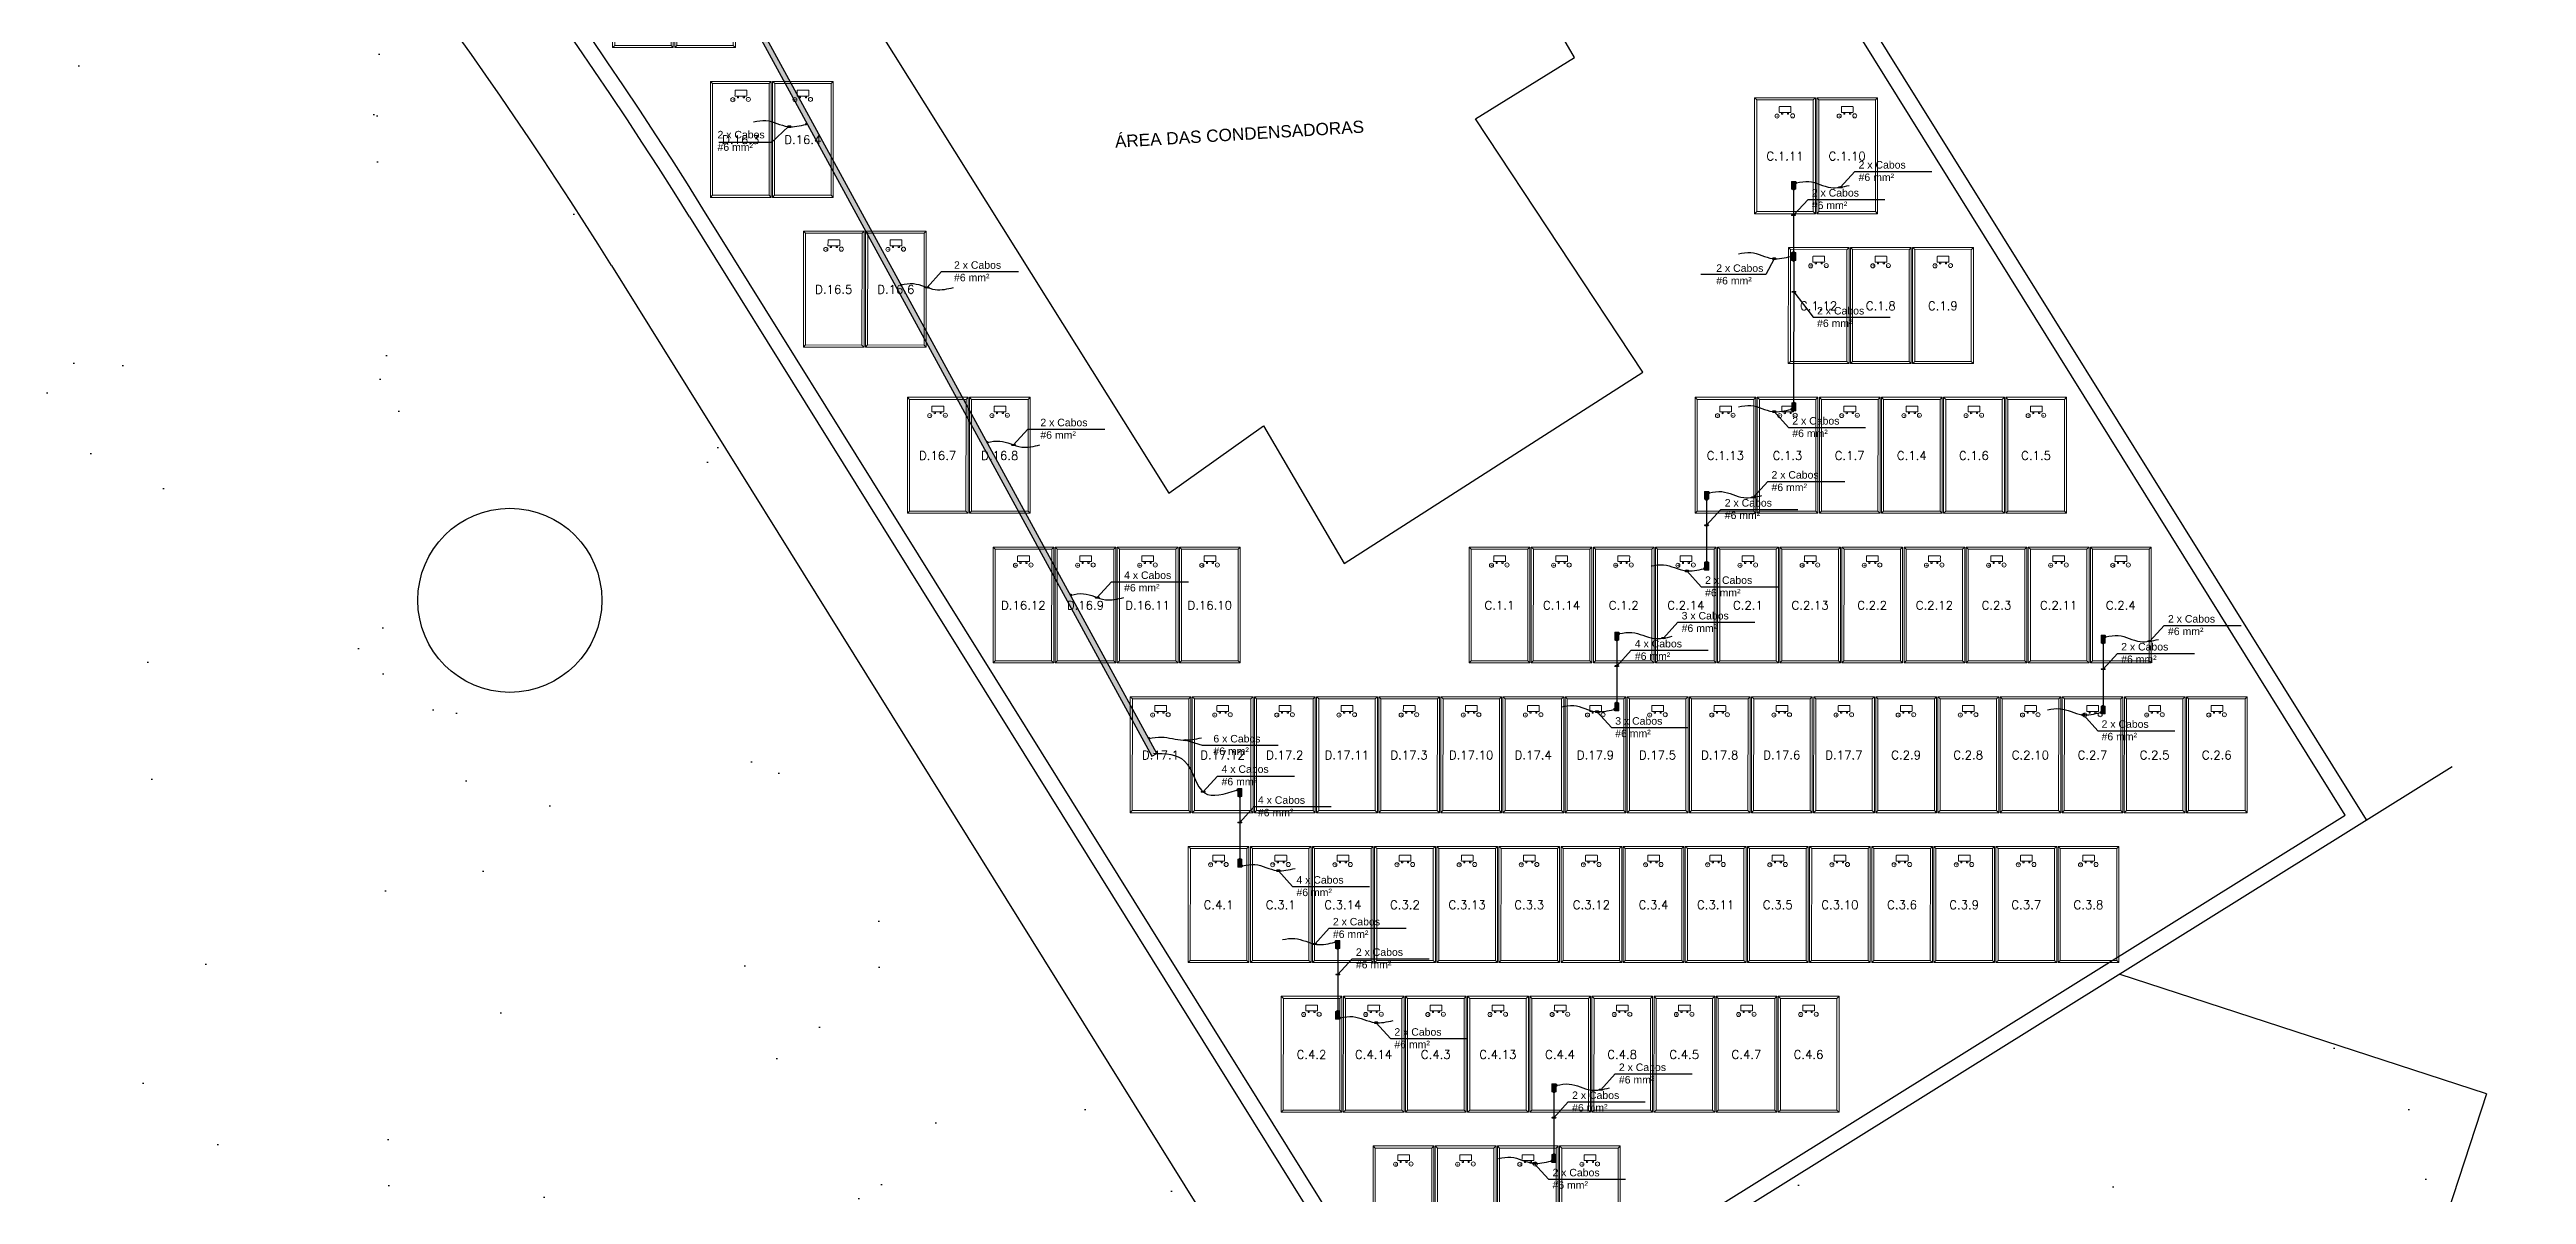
# Model space of a CAD drawing. Header units: metres. Extents: x 1796 to 5645, y -4719 to 2384.
# Drawn here: x 2066.16 to 2106.54, y -1227.53 to -1208.88 of the extents above; entities that cross this region are included whole.
import ezdxf

# ---------------------------------------------------------------- set-up
doc = ezdxf.new("R2010")
doc.units = ezdxf.units.M
doc.header["$MEASUREMENT"] = 0
doc.linetypes.add('BSB2F2-ARQ-PLAN-CORE-13-15P-ZA$1${ Batten }', pattern=[0])
doc.layers.get('0').update_dxf_attribs({"linetype": 'CONTINUOUS'})
for name, color, linetype in [('ARQUITETURA', 253, 'CONTINUOUS'), ('COPEX', 4, 'BSB2F2-ARQ-PLAN-CORE-13-15P-ZA$1${ Batten }'), ('ELETROCALHA', 2, 'CONTINUOUS'), ('ELETRODUTOS', 30, 'CONTINUOUS'), ('MÓDULOS FV', 7, 'CONTINUOUS')]:
    doc.layers.add(name, color=color, linetype=linetype)
for name, color, linetype, lineweight in [('Condulete', 3, 'CONTINUOUS', 9), ('MOD_ALOCADOS_A', 5, 'CONTINUOUS', 9), ('MODULOS_PV', 2, 'CONTINUOUS', 9)]:
    doc.layers.add(name, color=color, linetype=linetype, lineweight=lineweight)
doc.styles.add('ARIAL', font='arial.ttf')
doc.styles.add('ENGECAD', font='arial.ttf')
doc.styles.add('R120-500', font='romans.shx', dxfattribs={"height": 1.5})

# ---------------------------------------------------------------- blocks, each defined once
blk = doc.blocks.new('modulo')
at = {"layer": 'MODULOS_PV', "color": 8}
for p, q in [((-0.751, 2.014), (-0.753, 2.063)), ((-1.381, 1.342), (-1.43, 1.34)), ((0.577, 0.769), (0.626, 0.771)), ((-0.053, 0.097), (-0.051, 0.048))]:
    blk.add_line(p, q, dxfattribs=at)
for points in [[(-1.43, 1.34), (-0.753, 2.063), (0.626, 0.771), (-0.051, 0.048)], [(-1.381, 1.342), (-0.751, 2.014), (0.577, 0.769), (-0.053, 0.097)]]:
    blk.add_lwpolyline(points, close=True, dxfattribs=at)
for points in [[(-0.956, 1.498), (-0.935, 1.478), (-0.922, 1.492), (-0.943, 1.512)], [(-0.878, 1.581), (-0.857, 1.562), (-0.87, 1.548), (-0.891, 1.567)]]:
    blk.add_lwpolyline(points, dxfattribs=at)
blk.add_circle((-0.793, 1.591), 0.0332, dxfattribs=at)
at = {"layer": 'MODULOS_PV', "color": 1}
blk.add_circle((-0.963, 1.403), 0.0332, dxfattribs=at)
at = {"layer": 'MODULOS_PV', "color": 8}
blk.add_open_spline([(-0.986, 1.473), (-1.006, 1.493), (-1.027, 1.512), (-1.048, 1.532), (-1.048, 1.532), (-1.049, 1.534), (-1.049, 1.536), (-1.048, 1.538), (-1.048, 1.539), (-1.007, 1.583), (-0.966, 1.627), (-0.925, 1.67), (-0.924, 1.671), (-0.922, 1.672), (-0.919, 1.672), (-0.918, 1.671), (-0.917, 1.671), (-0.897, 1.652), (-0.876, 1.632), (-0.855, 1.613), (-0.855, 1.612), (-0.854, 1.611), (-0.854, 1.608), (-0.855, 1.606), (-0.855, 1.605), (-0.896, 1.561), (-0.937, 1.518), (-0.978, 1.474), (-0.979, 1.473), (-0.981, 1.472), (-0.984, 1.472), (-0.985, 1.473), (-0.986, 1.473)], degree=3, knots=[0, 0, 0, 0, 1, 1, 1, 1.002534, 1.003925, 1.008052, 1.008052, 1.008052, 2.008052, 2.008052, 2.008052, 2.012179, 2.01357, 2.016104, 2.016104, 2.016104, 3.016104, 3.016104, 3.016104, 3.018638, 3.02003, 3.024156, 3.024156, 3.024156, 4.024156, 4.024156, 4.024156, 4.028283, 4.029675, 4.032208, 4.032208, 4.032208, 4.032208], dxfattribs=at)
at = {"layer": 'MODULOS_PV', "color": 1, "insert": (-0.997, 1.409), "char_height": 0.0572, "width": 0.10748, "attachment_point": 1, "rotation": 46.8722}
blk.add_mtext('+', dxfattribs=at)
at = {"layer": 'MODULOS_PV', "color": 8, "insert": (-0.827, 1.597), "char_height": 0.0572, "width": 0.10748, "attachment_point": 1, "rotation": 46.8722}
blk.add_mtext('-', dxfattribs=at)
blk = doc.blocks.new('PETROLETE TIPO  X')
at = {"layer": 'ELETRODUTOS'}
h = blk.add_hatch(color=3, dxfattribs=at)
h.dxf.hatch_style = 1
h.paths.add_polyline_path([(1995.913, -1126.122), (1995.98, -1126.122), (1995.98, -1125.993), (1995.913, -1125.993)])
at = {"layer": 'Condulete'}
blk.add_lwpolyline([(1995.98, -1125.993), (1995.98, -1126.122), (1995.913, -1126.122), (1995.913, -1125.993)], close=True, dxfattribs=at)
blk = doc.blocks.new('BOX')
at = {"layer": 'Condulete'}
blk.add_lwpolyline([(1995.83, -1126.029), (1995.818, -1126.029), (1995.818, -1126.005), (1995.83, -1126.005)], close=True, dxfattribs=at)
at = {"layer": 'ELETRODUTOS', "color": 3, "linetype": 'Continuous'}
for p, q in [((1995.818, -1126.005), (1995.83, -1126.017)), ((1995.818, -1126.007), (1995.83, -1126.019)), ((1995.818, -1126.009), (1995.83, -1126.021)), ((1995.818, -1126.01), (1995.83, -1126.023)), ((1995.818, -1126.012), (1995.83, -1126.024)), ((1995.818, -1126.014), (1995.83, -1126.026)), ((1995.818, -1126.016), (1995.83, -1126.028)), ((1995.818, -1126.018), (1995.83, -1126.029)), ((1995.818, -1126.019), (1995.828, -1126.029)), ((1995.818, -1126.021), (1995.826, -1126.029)), ((1995.818, -1126.023), (1995.824, -1126.029)), ((1995.818, -1126.025), (1995.823, -1126.029)), ((1995.818, -1126.026), (1995.821, -1126.029)), ((1995.818, -1126.028), (1995.819, -1126.029)), ((1995.819, -1126.005), (1995.83, -1126.016)), ((1995.821, -1126.005), (1995.83, -1126.014)), ((1995.823, -1126.005), (1995.83, -1126.012)), ((1995.825, -1126.005), (1995.83, -1126.01)), ((1995.826, -1126.005), (1995.83, -1126.008)), ((1995.828, -1126.005), (1995.83, -1126.007))]:
    blk.add_line(p, q, dxfattribs=at)
blk = doc.blocks.new('PETROLETE TIPO T')
h = blk.add_hatch()
h.set_pattern_fill('ANSI31', color=3, scale=0.02)
h.set_pattern_definition([(45, (2470.4897953, -464.1689914), (-0.001767766953, 0.001767766953), [])])
h.paths.add_polyline_path([(1933.458, -1131.395), (1933.482, -1131.395), (1933.482, -1131.444), (1933.458, -1131.444)])
h.paths.add_polyline_path([(1933.305, -1131.352), (1933.305, -1131.327), (1933.354, -1131.327), (1933.354, -1131.352)])
h.paths.add_polyline_path([(1933.201, -1131.395), (1933.177, -1131.395), (1933.177, -1131.444), (1933.201, -1131.444)])
h = blk.add_hatch(color=3)
h.dxf.hatch_style = 1
h.paths.add_polyline_path([(1933.201, -1131.352), (1933.458, -1131.352), (1933.458, -1131.487), (1933.201, -1131.487)])
at = {"layer": 'Condulete'}
for points in [[(1933.201, -1131.395), (1933.177, -1131.395), (1933.177, -1131.444), (1933.201, -1131.444)], [(1933.201, -1131.352), (1933.458, -1131.352), (1933.458, -1131.487), (1933.201, -1131.487)], [(1933.305, -1131.352), (1933.305, -1131.327), (1933.354, -1131.327), (1933.354, -1131.352)], [(1933.458, -1131.395), (1933.482, -1131.395), (1933.482, -1131.444), (1933.458, -1131.444)]]:
    blk.add_lwpolyline(points, close=True, dxfattribs=at)

msp = doc.modelspace()

# ---------------------------------------------------------------- hatches: boundary and pattern name
at = {"layer": 'ARQUITETURA'}
h = msp.add_hatch(dxfattribs=at)
h.set_pattern_fill('AR-SAND', color=116, scale=3, angle=-46.877, style=0)
h.set_pattern_definition([(350.62296, (1466.5355, -762.2295), (4.089919, 4.08927), [0, -4.56, 0, -5.1, 0, -4.875]), (320.623, (1466.5355, -762.2295), (9.808834, 1.91215), [0, -2.46, 0, -4.11, 0, -1.575]), (280.62296, (1464.013, -759.536), (6.39856, -6.807323), [0, -1.5, 0, -5.4, 0, -7.05]), (270.623, (1464.013, -759.536), (8.08648, -4.78256), [0, -0.75, 0, -3.54, 0, -4.05])])
edge = h.paths.add_edge_path(flags=16)
edge.add_arc((2066.287, -1207.214), 1.5, 0, 360)
edge = h.paths.add_edge_path(flags=16)
edge.add_arc((2057.599, -1198.564), 1.5, 0, 360)
edge = h.paths.add_edge_path(flags=16)
edge.add_arc((2073.665, -1217.85), 1.5, 0, 360)
edge = h.paths.add_edge_path()
edge.add_line((2077.352, -1309.792), (2085.445, -1302.211))
edge.add_line((2085.445, -1302.211), (2073.239, -1273.427))
edge.add_line((2073.239, -1273.427), (2067.011, -1271.396))
edge.add_line((2067.011, -1271.396), (2078.13, -1237.298))
edge.add_line((2078.13, -1237.298), (2099.861, -1244.384))
edge.add_line((2099.861, -1244.384), (2105.891, -1225.893))
edge.add_line((2105.891, -1225.893), (2099.905, -1223.941))
edge.add_line((2099.905, -1223.941), (2088.659, -1230.952))
edge.add_line((2088.659, -1230.952), (2087.386, -1231.745))
edge.add_line((2087.386, -1231.745), (2081.302, -1221.986))
edge.add_line((2081.302, -1221.986), (2075.324, -1212.397))
edge.add_arc((2015.073, -1249.958), 71, 31.93963, 58.40362)
edge.add_line((2052.273, -1189.483), (2051.642, -1190.504))
edge.add_line((2051.642, -1190.504), (2053.79, -1191.88))
edge.add_line((2053.79, -1191.88), (2048.269, -1200.819))
edge.add_line((2048.269, -1200.819), (2046.144, -1199.883))
edge.add_line((2046.144, -1199.883), (2045.083, -1201.601))
edge.add_line((2045.083, -1201.601), (2040.549, -1199.602))
edge.add_line((2040.549, -1199.602), (2026.147, -1232.207))
edge.add_line((2026.147, -1232.207), (2038.654, -1250.543))
edge.add_line((2038.654, -1250.543), (2041.807, -1254.475))
edge.add_line((2041.807, -1254.475), (2044.458, -1252.416))
edge.add_arc((2056.298, -1243.206), 15, -76.2429, 217.8803, ccw=False)
edge.add_line((2059.865, -1257.775), (2060.07, -1259.076))
edge.add_line((2060.07, -1259.076), (2062.972, -1258.62))
edge.add_line((2062.972, -1258.62), (2063.461, -1261.731))
edge.add_line((2063.461, -1261.731), (2056.398, -1262.842))
edge.add_line((2056.398, -1262.842), (2055.909, -1259.731))
edge.add_line((2055.909, -1259.731), (2057.581, -1259.468))
edge.add_line((2057.581, -1259.468), (2057.377, -1258.167))
edge.add_arc((2056.298, -1243.206), 15, 229.7345, 274.1253, ccw=False)
edge.add_line((2046.603, -1254.651), (2042.748, -1259.156))
edge.add_line((2042.748, -1259.156), (2047.014, -1260.547))
edge.add_line((2047.014, -1260.547), (2045.299, -1265.809))
edge.add_line((2045.299, -1265.809), (2040.345, -1264.193))
edge.add_line((2040.345, -1264.193), (2039.012, -1268.282))
edge.add_line((2039.012, -1268.282), (2061.183, -1275.512))
edge.add_line((2061.183, -1275.512), (2054.053, -1297.379))
edge.add_line((2054.053, -1297.379), (2078.772, -1305.439))
edge.add_line((2078.772, -1305.439), (2077.352, -1309.792))
at = {"layer": 'ELETROCALHA'}
h = msp.add_hatch(dxfattribs=at)
h.set_pattern_fill('ANSI36', color=256, angle=37.7572)
h.set_pattern_definition([(82.757162, (-148.62297, -1478.78732), (-0.09642369, 0.232763903), [0.3125, -0.0625, 0, -0.0625])])
h.paths.add_polyline_path([(2074.608, -1202.777), (2074.526, -1202.777), (2084.133, -1220.392), (2084.187, -1220.294)])

# ---------------------------------------------------------------- linework, layer by layer
at = {"layer": 'ARQUITETURA'}
for p, q in [((2103.934, -1221.429), (2091.872, -1202.081)), ((2103.59, -1221.349), (2091.66, -1202.213)), ((2076.809, -1211.471), (2088.739, -1230.607)), ((2076.597, -1211.604), (2088.659, -1230.952)), ((2075.324, -1212.397), (2087.386, -1231.745)), ((2087.386, -1231.745), (2105.334, -1220.556)), ((2088.739, -1230.607), (2103.59, -1221.349)), ((2105.891, -1225.893), (2099.905, -1223.941)), ((2105.891, -1225.893), (2092.448, -1267.116))]:
    msp.add_line(p, q, dxfattribs=at)
msp.add_lwpolyline([(2006.496, -1174.337), (2028.464, -1178.451, -0.210066), (2076.809, -1211.471)], format="xyb", dxfattribs=at)
msp.add_lwpolyline([(2079.183, -1207.759), (2084.412, -1216.106), (2085.953, -1215.005), (2087.269, -1217.248), (2092.139, -1214.135), (2089.408, -1210.007), (2091.024, -1209.007), (2088.306, -1204.338), (2084.983, -1206.379), (2082.172, -1202.415), (2080.869, -1203.254), (2082.512, -1205.728)], close=True, dxfattribs=at)
msp.add_circle((2073.665, -1217.85), 1.5, dxfattribs=at)
for centre, radius, start, end in [((2015.073, -1249.958), 72.5, 31.93963, 79.39324), ((2015.073, -1249.958), 71, 31.93963, 74.22149), ((13583.706, -4824.427, 0), 12022.565, 162.5273114, 162.7707344)]:
    msp.add_arc(centre, radius, start, end, dxfattribs=at)
at = {"layer": 'COPEX'}
for points in [[(2078.209, -1210.131), (2077.933, -1210.389), (2077.075, -1210.389)], [(2095.359, -1211.12), (2095.592, -1210.862), (2096.848, -1210.862)], [(2080.47, -1212.753), (2080.703, -1212.495), (2081.959, -1212.495)], [(2094.277, -1212.284), (2094.14, -1212.541), (2093.083, -1212.542)], [(2081.878, -1215.319), (2082.111, -1215.061), (2083.366, -1215.061)], [(2094.278, -1214.776), (2094.512, -1215.034), (2095.767, -1215.034)], [(2093.94, -1216.172), (2094.173, -1215.914), (2095.428, -1215.914)], [(2092.857, -1217.372), (2093.09, -1217.629), (2094.345, -1217.629)], [(2083.243, -1217.806), (2083.477, -1217.549), (2084.732, -1217.549)], [(2092.474, -1218.466), (2092.708, -1218.208), (2093.963, -1218.208)], [(2100.403, -1218.517), (2100.636, -1218.259), (2101.892, -1218.259)], [(2091.391, -1219.666), (2091.625, -1219.924), (2092.88, -1219.924)], [(2099.32, -1219.717), (2099.553, -1219.975), (2100.809, -1219.975)], [(2084.687, -1220.13), (2084.954, -1220.213), (2086.192, -1220.21)], [(2084.968, -1220.972), (2085.202, -1220.715), (2086.457, -1220.715)], [(2086.195, -1222.256), (2086.428, -1222.514), (2087.683, -1222.514)], [(2086.788, -1223.452), (2087.022, -1223.194), (2088.277, -1223.194)], [(2087.791, -1224.734), (2088.025, -1224.992), (2089.28, -1224.992)], [(2091.451, -1225.825), (2091.685, -1225.567), (2092.94, -1225.567)], [(2090.368, -1227.025), (2090.601, -1227.283), (2091.857, -1227.283)]]:
    msp.add_lwpolyline(points, dxfattribs=at)
at = {"layer": 'COPEX', "extrusion": (0, 0, -1)}
for centre in [(2078.221, -1210.133), (2094.277, -1212.284), (2094.278, -1214.776), (2092.857, -1217.372), (2091.391, -1219.666), (2099.32, -1219.717), (2086.195, -1222.256), (2087.791, -1224.734), (2090.368, -1227.025)]:
    msp.add_ellipse(centre, major_axis=(-0.0324, 0), ratio=0.310221, dxfattribs=at)
at = {"layer": 'COPEX'}
for centre in [(2095.359, -1211.12), (2080.47, -1212.753), (2081.878, -1215.319), (2093.94, -1216.172), (2083.243, -1217.806), (2092.474, -1218.466), (2100.403, -1218.517), (2084.687, -1220.13), (2084.968, -1220.972), (2086.788, -1223.452), (2091.451, -1225.825)]:
    msp.add_ellipse(centre, major_axis=(-0.0324, 0), ratio=0.310221, dxfattribs=at)
for points in [[(2077.639, -1210.052), (2077.84, -1210.033), (2078.198, -1210.13), (2078.496, -1210.095)], [(2094.642, -1211.047), (2094.844, -1211.027), (2095.201, -1211.125), (2095.499, -1211.09)], [(2093.695, -1212.203), (2093.897, -1212.184), (2094.254, -1212.281), (2094.552, -1212.247)], [(2080.042, -1212.711), (2080.244, -1212.69), (2080.602, -1212.787), (2080.9, -1212.753)], [(2093.696, -1214.696), (2093.898, -1214.677), (2094.255, -1214.774), (2094.553, -1214.739)], [(2081.45, -1215.277), (2081.652, -1215.256), (2082.01, -1215.353), (2082.308, -1215.319)], [(2093.223, -1216.099), (2093.425, -1216.08), (2093.782, -1216.177), (2094.08, -1216.142)], [(2092.274, -1217.291), (2092.476, -1217.272), (2092.833, -1217.369), (2093.131, -1217.335)], [(2082.815, -1217.764), (2083.018, -1217.743), (2083.375, -1217.841), (2083.673, -1217.806)], [(2091.757, -1218.393), (2091.959, -1218.374), (2092.317, -1218.471), (2092.615, -1218.437)], [(2099.686, -1218.444), (2099.888, -1218.425), (2100.245, -1218.522), (2100.543, -1218.487)], [(2090.809, -1219.586), (2091.01, -1219.566), (2091.368, -1219.664), (2091.666, -1219.629)], [(2098.737, -1219.636), (2098.939, -1219.617), (2099.297, -1219.715), (2099.595, -1219.68)], [(2084.087, -1220.1), (2084.29, -1220.08), (2084.644, -1220.127), (2084.942, -1220.092)], [(2084.16, -1220.343), (2084.665, -1220.469), (2084.992, -1220.99), (2085.52, -1220.945)], [(2085.612, -1222.176), (2085.814, -1222.156), (2086.171, -1222.254), (2086.47, -1222.219)], [(2086.26, -1223.379), (2086.461, -1223.36), (2086.819, -1223.457), (2087.117, -1223.422)], [(2087.209, -1224.653), (2087.411, -1224.634), (2087.768, -1224.731), (2088.066, -1224.697)], [(2090.734, -1225.752), (2090.936, -1225.733), (2091.293, -1225.83), (2091.592, -1225.795)], [(2089.785, -1226.944), (2089.987, -1226.925), (2090.345, -1227.023), (2090.643, -1226.988)]]:
    msp.add_spline(points, degree=3, dxfattribs=at)
at = {"layer": 'ELETROCALHA'}
msp.add_lwpolyline([(2062.812, -1181.304), (2084.133, -1220.392), (2084.216, -1220.347), (2062.838, -1181.206)], dxfattribs=at)
at = {"layer": 'ELETRODUTOS'}
for p, q in [((2094.596, -1211.164), (2094.596, -1212.164)), ((2094.597, -1212.323), (2094.595, -1214.624)), ((2093.177, -1216.217), (2093.177, -1217.217)), ((2091.711, -1218.511), (2091.711, -1219.511)), ((2099.64, -1218.562), (2099.64, -1219.562)), ((2085.566, -1221.059), (2085.566, -1222.059)), ((2087.163, -1223.537), (2087.163, -1224.537)), ((2090.688, -1225.87), (2090.688, -1226.87))]:
    msp.add_line(p, q, dxfattribs=at)
for points in [[(2094.596, -1211.575), (2094.83, -1211.318), (2096.085, -1211.318)], [(2094.597, -1212.823), (2094.916, -1213.239), (2096.171, -1213.239)], [(2093.177, -1216.628), (2093.411, -1216.37), (2094.666, -1216.37)], [(2091.711, -1218.922), (2091.945, -1218.664), (2093.2, -1218.664)], [(2099.64, -1218.973), (2099.874, -1218.715), (2101.129, -1218.715)], [(2085.566, -1221.47), (2085.8, -1221.213), (2087.055, -1221.213)], [(2087.163, -1223.948), (2087.397, -1223.69), (2088.652, -1223.69)], [(2090.688, -1226.281), (2090.922, -1226.023), (2092.177, -1226.023)]]:
    msp.add_lwpolyline(points, dxfattribs=at)
for centre in [(2094.596, -1211.575), (2094.597, -1212.823), (2093.177, -1216.628), (2091.711, -1218.922), (2099.64, -1218.973), (2085.566, -1221.47), (2087.163, -1223.948), (2090.688, -1226.281)]:
    msp.add_ellipse(centre, major_axis=(-0.0324, 0), ratio=0.310221, dxfattribs=at)

# ---------------------------------------------------------------- block references
at = {"layer": 'COPEX', "xscale": -1}
for name, p, rotation in [('BOX', (2690.269, 998.295), 45.08502064569394), ('BOX', (3220.614, -3206.982), 270), ('BOX', (3291.065, 732.708), 28.66664361305136), ('PETROLETE TIPO  X', (98.652, -2340.755), 180), ('BOX', (968.582, 781.197), 90), ('BOX', (98.735, -2340.755), 180), ('BOX', (3292.473, 730.142), 28.66664361305136), ('BOX', (3219.194, -3212.034), 270), ('BOX', (97.313, -2343.35), 180), ('PETROLETE TIPO  X', (97.231, -2343.35), 180), ('BOX', (967.16, 778.601), 90), ('BOX', (3293.838, 727.655), 28.66664361305136), ('BOX', (3217.729, -3214.329), 270), ('BOX', (3225.658, -3214.38), 270), ('PETROLETE TIPO  X', (95.765, -2345.644), 180), ('BOX', (965.694, 776.307), 90), ('BOX', (95.848, -2345.644), 180), ('BOX', (103.776, -2345.695), 180), ('PETROLETE TIPO  X', (103.694, -2345.695), 180), ('BOX', (973.623, 776.256), 90), ('BOX', (3295.11, 725.319), 28.66664361305136), ('BOX', (3211.584, -3216.877), 270), ('PETROLETE TIPO  X', (89.62, -2348.193), 180), ('BOX', (959.549, 773.758), 90), ('BOX', (89.782, -2348.193), 180), ('BOX', (3213.18, -3219.355), 270), ('PETROLETE TIPO  X', (91.216, -2350.671), 180), ('BOX', (961.146, 771.281), 90), ('BOX', (91.379, -2350.671), 180), ('BOX', (3216.706, -3221.687), 270), ('BOX', (94.825, -2353.003), 180), ('PETROLETE TIPO  X', (94.742, -2353.003), 180), ('BOX', (964.671, 768.948), 90)]:
    msp.add_blockref(name, p, dxfattribs=dict(at, rotation=rotation))
for name, p in [('PETROLETE TIPO  X', (4090.543, -85.031)), ('BOX', (4090.46, -85.031)), ('PETROLETE TIPO  X', (4089.124, -90.083)), ('BOX', (4089.041, -90.083)), ('PETROLETE TIPO  X', (4087.658, -92.377)), ('BOX', (4087.575, -92.377)), ('PETROLETE TIPO  X', (4095.587, -92.428)), ('BOX', (4095.504, -92.428)), ('BOX', (4081.35, -94.926)), ('PETROLETE TIPO  X', (4081.513, -94.926)), ('BOX', (4082.947, -97.403)), ('PETROLETE TIPO  X', (4083.109, -97.403)), ('PETROLETE TIPO  X', (4086.635, -99.736)), ('BOX', (4086.552, -99.736))]:
    msp.add_blockref(name, p, dxfattribs=at)
at = {"layer": 'ELETRODUTOS', "xscale": -0.5, "yscale": 0.5, "zscale": 0.5, "rotation": 90}
msp.add_blockref('PETROLETE TIPO T', (1528.887, -245.582), dxfattribs=at)
at = {"layer": 'MÓDULOS FV', "rotation": 313.12783086684}
for p in [(2075.34, -1208.915), (2076.353, -1208.915), (2076.935, -1211.355), (2077.948, -1211.355), (2093.96, -1211.622), (2094.973, -1211.622), (2078.451, -1213.795), (2079.464, -1213.795), (2094.509, -1214.062), (2095.522, -1214.062), (2096.535, -1214.062), (2080.146, -1216.502), (2081.159, -1216.502), (2092.989, -1216.502), (2094.002, -1216.502), (2095.015, -1216.502), (2096.028, -1216.502), (2097.041, -1216.502), (2098.054, -1216.502), (2081.543, -1218.942), (2082.556, -1218.942), (2083.569, -1218.942), (2084.582, -1218.942), (2089.304, -1218.942), (2090.317, -1218.942), (2091.33, -1218.942), (2092.343, -1218.942), (2093.356, -1218.942), (2094.369, -1218.942), (2095.382, -1218.942), (2096.395, -1218.942), (2097.408, -1218.942), (2098.421, -1218.942), (2099.434, -1218.942), (2083.779, -1221.382), (2084.792, -1221.382), (2085.805, -1221.382), (2086.818, -1221.382), (2087.831, -1221.382), (2088.844, -1221.382), (2089.857, -1221.382), (2090.87, -1221.382), (2091.883, -1221.382), (2092.896, -1221.382), (2093.909, -1221.382), (2094.922, -1221.382), (2095.935, -1221.382), (2096.948, -1221.382), (2097.961, -1221.382), (2098.974, -1221.382), (2099.987, -1221.382), (2101, -1221.382), (2084.725, -1223.822), (2085.738, -1223.822), (2086.751, -1223.822), (2087.764, -1223.822), (2088.777, -1223.822), (2089.79, -1223.822), (2090.803, -1223.822), (2091.816, -1223.822), (2092.829, -1223.822), (2093.842, -1223.822), (2094.855, -1223.822), (2095.868, -1223.822), (2096.881, -1223.822), (2097.894, -1223.822), (2098.907, -1223.822), (2086.241, -1226.262), (2087.254, -1226.262), (2088.267, -1226.262), (2089.28, -1226.262), (2090.293, -1226.262), (2091.306, -1226.262), (2092.319, -1226.262), (2093.332, -1226.262), (2094.345, -1226.262), (2087.74, -1228.702), (2088.753, -1228.702), (2089.766, -1228.702), (2090.779, -1228.702)]:
    msp.add_blockref('modulo', p, dxfattribs=at)

# ---------------------------------------------------------------- texts
at = {"layer": 'ARQUITETURA', "style": 'ENGECAD'}
msp.add_text('ÁREA DAS CONDENSADORAS', height=0.2, rotation=3.4916, dxfattribs=at).set_placement((2083.537, -1210.477))
at = {"layer": 'COPEX', "char_height": 0.1222, "attachment_point": 1, "style": 'ARIAL'}
for s, insert in [('2 x Cabos \\P#6 mm² ', (2077.051, -1210.201)), ('2 x Cabos \\P#6 mm² ', (2095.655, -1210.693)), ('2 x Cabos \\P#6 mm² ', (2080.907, -1212.326)), ('2 x Cabos \\P#6 mm² ', (2093.334, -1212.377)), ('2 x Cabos \\P#6 mm² ', (2082.315, -1214.892)), ('2 x Cabos \\P#6 mm² ', (2094.574, -1214.865)), ('2 x Cabos \\P#6 mm² ', (2094.235, -1215.745)), ('4 x Cabos \\P#6 mm² ', (2083.68, -1217.38)), ('2 x Cabos \\P#6 mm² ', (2093.152, -1217.461)), ('3 x Cabos \\P#6 mm² ', (2092.77, -1218.04)), ('2 x Cabos \\P#6 mm² ', (2100.699, -1218.091)), ('3 x Cabos \\P#6 mm² ', (2091.687, -1219.755)), ('2 x Cabos \\P#6 mm² ', (2099.616, -1219.806)), ('6 x Cabos \\P#6 mm² ', (2085.136, -1220.044)), ('4 x Cabos \\P#6 mm² ', (2085.269, -1220.54)), ('4 x Cabos \\P#6 mm² ', (2086.49, -1222.345)), ('2 x Cabos \\P#6 mm² ', (2087.084, -1223.026)), ('2 x Cabos \\P#6 mm² ', (2088.087, -1224.823)), ('2 x Cabos \\P#6 mm² ', (2091.747, -1225.398)), ('2 x Cabos \\P#6 mm² ', (2090.664, -1227.114))]:
    msp.add_mtext_dynamic_manual_height_columns(s, width=1.50424, gutter_width=7.5, heights=[0], dxfattribs=dict(at, insert=insert))
at = {"layer": 'ELETRODUTOS', "char_height": 0.1222, "attachment_point": 1, "style": 'ARIAL'}
for s, insert in [('2 x Cabos \\P#6 mm² ', (2094.892, -1211.149)), ('2 x Cabos \\P#6 mm² ', (2094.978, -1213.071)), ('2 x Cabos \\P#6 mm² ', (2093.473, -1216.201)), ('4 x Cabos \\P#6 mm² ', (2092.007, -1218.496)), ('2 x Cabos \\P#6 mm² ', (2099.936, -1218.546)), ('4 x Cabos \\P#6 mm² ', (2085.862, -1221.044)), ('2 x Cabos \\P#6 mm² ', (2087.459, -1223.522)), ('2 x Cabos \\P#6 mm² ', (2090.984, -1225.854))]:
    msp.add_mtext_dynamic_manual_height_columns(s, width=1.50424, gutter_width=7.5, heights=[0], dxfattribs=dict(at, insert=insert))
at = {"layer": 'MOD_ALOCADOS_A', "color": 5, "char_height": 0.14, "attachment_point": 5, "style": 'R120-500'}
for s, insert in [('D.16.3', (2077.429, -1210.345)), ('D.16.4', (2078.442, -1210.345)), ('D.16.5', (2078.946, -1212.785)), ('D.16.6', (2079.959, -1212.785)), ('D.16.7', (2080.64, -1215.492)), ('D.16.8', (2081.653, -1215.492)), ('D.16.12', (2082.037, -1217.932)), ('D.16.9', (2083.05, -1217.932)), ('D.16.11', (2084.063, -1217.932)), ('D.16.10', (2085.076, -1217.932))]:
    msp.add_mtext_dynamic_manual_height_columns(s, width=0.992, gutter_width=7.5, heights=[0], dxfattribs=dict(at, insert=insert))
at = {"layer": 'MOD_ALOCADOS_A', "color": 4, "char_height": 0.14, "attachment_point": 5, "style": 'R120-500'}
for s, insert in [('C.1.11', (2094.455, -1210.612)), ('C.1.10', (2095.468, -1210.612)), ('C.1.12', (2095.003, -1213.052)), ('C.1.8', (2096.016, -1213.052)), ('C.1.9', (2097.029, -1213.052)), ('C.1.13', (2093.483, -1215.492)), ('C.1.3', (2094.496, -1215.492)), ('C.1.7', (2095.509, -1215.492)), ('C.1.4', (2096.522, -1215.492)), ('C.1.6', (2097.535, -1215.492)), ('C.1.5', (2098.548, -1215.492)), ('C.1.1', (2089.799, -1217.932)), ('C.1.14', (2090.812, -1217.932)), ('C.1.2', (2091.825, -1217.932))]:
    msp.add_mtext_dynamic_manual_height_columns(s, width=0.992, gutter_width=7.5, heights=[0], dxfattribs=dict(at, insert=insert))
at = {"layer": 'MOD_ALOCADOS_A', "color": 1, "char_height": 0.14, "attachment_point": 5, "style": 'R120-500'}
for s, insert in [('C.2.14', (2092.838, -1217.932)), ('C.2.1', (2093.851, -1217.932)), ('C.2.13', (2094.864, -1217.932)), ('C.2.2', (2095.877, -1217.932)), ('C.2.12', (2096.89, -1217.932)), ('C.2.3', (2097.903, -1217.932)), ('C.2.11', (2098.916, -1217.932)), ('C.2.4', (2099.929, -1217.932)), ('C.2.9', (2096.429, -1220.372)), ('C.2.8', (2097.442, -1220.372)), ('C.2.10', (2098.455, -1220.372)), ('C.2.7', (2099.468, -1220.372)), ('C.2.5', (2100.481, -1220.372)), ('C.2.6', (2101.494, -1220.372))]:
    msp.add_mtext_dynamic_manual_height_columns(s, width=0.992, gutter_width=7.5, heights=[0], dxfattribs=dict(at, insert=insert))
at = {"layer": 'MOD_ALOCADOS_A', "color": 6, "char_height": 0.14, "attachment_point": 5, "style": 'R120-500'}
for s, insert in [('D.17.1', (2084.273, -1220.372)), ('D.17.12', (2085.286, -1220.372)), ('D.17.2', (2086.299, -1220.372)), ('D.17.11', (2087.312, -1220.372)), ('D.17.3', (2088.325, -1220.372)), ('D.17.10', (2089.338, -1220.372)), ('D.17.4', (2090.351, -1220.372)), ('D.17.9', (2091.364, -1220.372)), ('D.17.5', (2092.377, -1220.372)), ('D.17.8', (2093.39, -1220.372)), ('D.17.6', (2094.403, -1220.372)), ('D.17.7', (2095.416, -1220.372))]:
    msp.add_mtext_dynamic_manual_height_columns(s, width=0.992, gutter_width=7.5, heights=[0], dxfattribs=dict(at, insert=insert))
at = {"layer": 'MOD_ALOCADOS_A', "color": 3, "char_height": 0.14, "attachment_point": 5, "style": 'R120-500'}
for s, insert in [('C.4.1', (2085.22, -1222.812)), ('C.4.2', (2086.735, -1225.252)), ('C.4.14', (2087.748, -1225.252)), ('C.4.3', (2088.761, -1225.252)), ('C.4.13', (2089.774, -1225.252)), ('C.4.4', (2090.787, -1225.252)), ('C.4.8', (2091.8, -1225.252)), ('C.4.5', (2092.813, -1225.252)), ('C.4.7', (2093.826, -1225.252)), ('C.4.6', (2094.839, -1225.252))]:
    msp.add_mtext_dynamic_manual_height_columns(s, width=0.992, gutter_width=7.5, heights=[0], dxfattribs=dict(at, insert=insert))
at = {"layer": 'MOD_ALOCADOS_A', "color": 2, "char_height": 0.14, "attachment_point": 5, "style": 'R120-500'}
for s, insert in [('C.3.1', (2086.233, -1222.812)), ('C.3.14', (2087.246, -1222.812)), ('C.3.2', (2088.259, -1222.812)), ('C.3.13', (2089.272, -1222.812)), ('C.3.3', (2090.285, -1222.812)), ('C.3.12', (2091.298, -1222.812)), ('C.3.4', (2092.311, -1222.812)), ('C.3.11', (2093.324, -1222.812)), ('C.3.5', (2094.337, -1222.812)), ('C.3.10', (2095.35, -1222.812)), ('C.3.6', (2096.363, -1222.812)), ('C.3.9', (2097.376, -1222.812)), ('C.3.7', (2098.389, -1222.812)), ('C.3.8', (2099.402, -1222.812))]:
    msp.add_mtext_dynamic_manual_height_columns(s, width=0.992, gutter_width=7.5, heights=[0], dxfattribs=dict(at, insert=insert))

doc.saveas('drawing.dxf')
